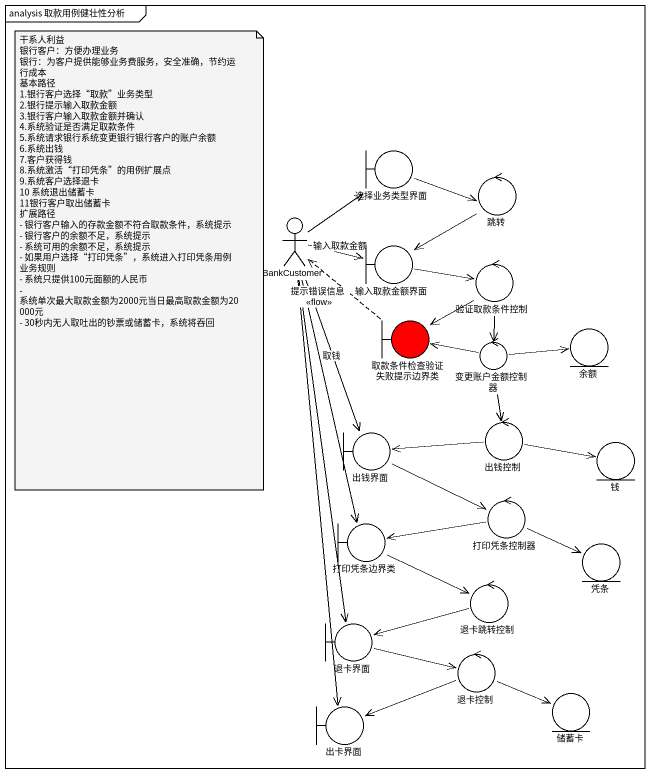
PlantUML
@startuml
mainframe analysis 取款用例健壮性分析
boundary 选择业务类型界面
control 跳转
actor BankCustomer
boundary 输入取款金额界面
control 验证取款条件控制
boundary 取款条件检查验证失败提示边界类 #FF0000
control 变更账户金额控制器
entity 余额
control 出钱控制
boundary 出钱界面
entity 钱
control 打印凭条控制器
boundary 打印凭条边界类
entity 凭条
control 退卡跳转控制
boundary 退卡界面
control 退卡控制
entity 储蓄卡
boundary 出卡界面
选择业务类型界面 -right-> 跳转
跳转 --> 输入取款金额界面
BankCustomer -up-> 选择业务类型界面
BankCustomer -right-> 输入取款金额界面 : 输入取款金额
BankCustomer --> 出钱界面 : 取钱
BankCustomer --> 打印凭条边界类
BankCustomer --> 退卡界面
BankCustomer --> 出卡界面
输入取款金额界面 -right-> 验证取款条件控制
验证取款条件控制 --> 取款条件检查验证失败提示边界类
验证取款条件控制 --> 变更账户金额控制器
取款条件检查验证失败提示边界类 .up.> BankCustomer : 提示错误信息\n<<flow>>
变更账户金额控制器 -left-> 取款条件检查验证失败提示边界类
变更账户金额控制器 -right-> 余额
变更账户金额控制器 --> 出钱控制
出钱控制 -left-> 出钱界面
出钱控制 -right- 钱
出钱控制 -right-> 钱
出钱界面 -right-> 打印凭条控制器
打印凭条控制器 -left-> 打印凭条边界类
打印凭条控制器 -right-> 凭条
打印凭条边界类 -right-> 退卡跳转控制
退卡跳转控制 -left-> 退卡界面
退卡界面 -right-> 退卡控制
退卡控制 -right-> 储蓄卡
退卡控制 -left-> 出卡界面
note as N1
  干系人利益
  银行客户：方便办理业务
  银行：为客户提供能够业务费服务，安全准确，节约运行成本
  基本路径
  1.银行客户选择“取款”业务类型
  2.银行提示输入取款金额
  3.银行客户输入取款金额并确认
  4.系统验证是否满足取款条件
  5.系统请求银行系统变更银行银行客户的账户余额
  6.系统出钱
  7.客户获得钱
  8.系统激活“打印凭条”的用例扩展点
  9.系统客户选择退卡
  10 系统退出储蓄卡
  11银行客户取出储蓄卡
  扩展路径
  - 银行客户输入的存款金额不符合取款条件，系统提示
  - 银行客户的余额不足，系统提示
  - 系统可用的余额不足，系统提示
  - 如果用户选择“打印凭条”，系统进入打印凭条用例
  业务规则
  - 系统只提供100元面额的人民币
  - 系统单次最大取款金额为2000元当日最高取款金额为20000元
  - 30秒内无人取吐出的钞票或储蓄卡，系统将吞回
end note
@enduml
